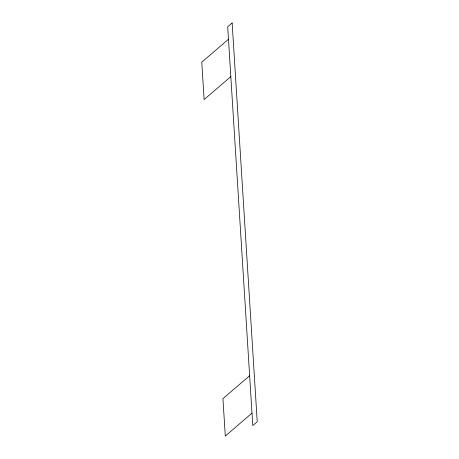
<?xml version="1.0" encoding="UTF-8"?>
<svg xmlns="http://www.w3.org/2000/svg" width="459" height="459" viewBox="0 0 459 459"><rect width="100%" height="100%" fill="white"/><g stroke="black" fill="none" stroke-linecap="round" stroke-linejoin="round"><path stroke-width="0.69" d="M228.473 39.239L201.771 62.177L204.123 99.563L230.825 76.624M249.639 375.72L222.942 398.664L225.294 436.05L251.991 413.106M232.139 22.95L227.687 26.771L252.777 425.573L257.229 421.746L232.139 22.95"/></g></svg>
